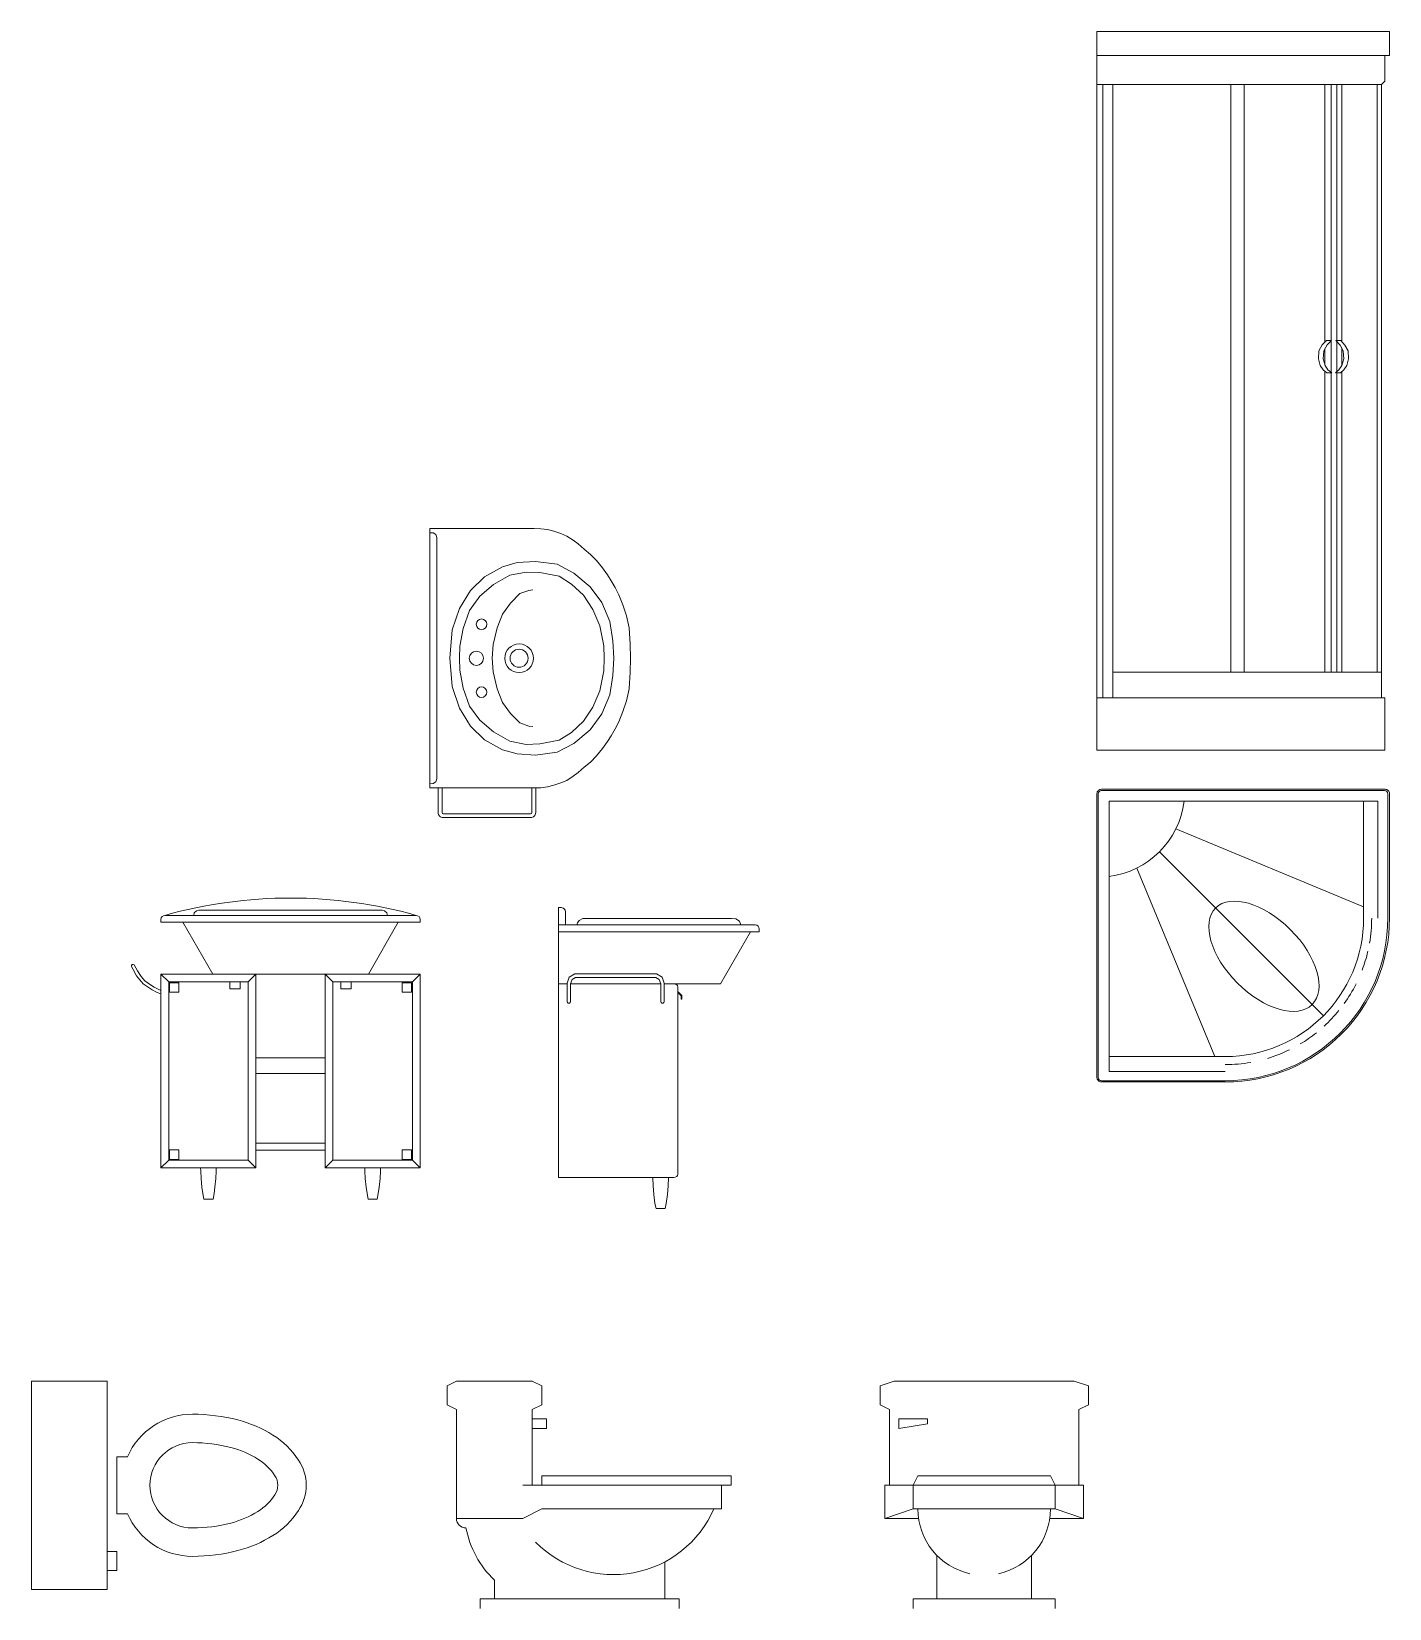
# Model space of a CAD drawing. Header units: millimetres. Extents: x 8 to 333, y 5 to 382.
import ezdxf

# ---------------------------------------------------------------- set-up
doc = ezdxf.new("R2010")
doc.units = ezdxf.units.MM
doc.layers.add('A-FURN', color=8, linetype='Continuous', lineweight=18)

msp = doc.modelspace()

# ---------------------------------------------------------------- linework, layer by layer
at = {"layer": 'A-FURN'}
for p, q in [((262.87, 376.52), (331.75, 376.52)), ((330.96, 369.6), (262.87, 369.6)), ((264.27, 369.6), (264.27, 222.86)), ((266.65, 222.86), (266.65, 369.6)), ((294.9, 229.02), (294.9, 369.6)), ((298.12, 229.02), (298.12, 369.6)), ((317.43, 307.93), (317.43, 369.6)), ((318.9, 308.3), (318.9, 369.6)), ((320.3, 308.3), (320.3, 369.6)), ((321.48, 308), (321.48, 369.6)), ((329.96, 229.02), (329.96, 369.6)), ((315.99, 305.83), (315.85, 303.96)), ((316.76, 307.27), (315.99, 305.83)), ((317.81, 308.3), (316.76, 307.27)), ((317.16, 305.83), (317.01, 303.96)), ((317.93, 307.27), (317.16, 305.83)), ((317.43, 302.39), (317.43, 306.35)), ((317.81, 308.3), (318.98, 308.3)), ((318.98, 308.3), (317.93, 307.27)), ((318.9, 300.69), (318.9, 308.22)), ((320.02, 308.3), (321.05, 307.24)), ((320.02, 308.3), (321.19, 308.3)), ((320.3, 300.86), (320.3, 308.01)), ((321.05, 307.24), (321.78, 305.85)), ((321.19, 308.3), (322.22, 307.24)), ((321.48, 302.3), (321.48, 306.42)), ((321.78, 305.85), (321.93, 303.94)), ((322.22, 307.24), (322.95, 305.85)), ((322.95, 305.85), (323.1, 303.94)), ((315.85, 303.96), (316.28, 302.33)), ((316.28, 302.33), (316.97, 301.34)), ((317.01, 303.96), (317.45, 302.33)), ((317.45, 302.33), (318.14, 301.34)), ((321.49, 302.31), (320.76, 301.31)), ((321.93, 303.94), (321.49, 302.31)), ((322.65, 302.31), (321.93, 301.31)), ((323.1, 303.94), (322.65, 302.31)), ((316.97, 301.34), (317.89, 300.56)), ((317.43, 229.02), (317.43, 300.94)), ((317.89, 300.56), (319.05, 300.56)), ((318.14, 301.34), (319.05, 300.56)), ((318.9, 229.02), (318.9, 300.56)), ((320.76, 301.31), (319.99, 300.56)), ((319.99, 300.56), (321.16, 300.56)), ((320.3, 229.02), (320.3, 300.56)), ((321.93, 301.31), (321.16, 300.56)), ((321.48, 229.02), (321.48, 300.88)), ((103.23, 263.35), (103.23, 263.35)), ((104.01, 262.31), (103.23, 262.34)), ((104.66, 261.92), (104.01, 262.31)), ((104.89, 261.18), (104.66, 261.92)), ((104.89, 232.32), (104.89, 261.18)), ((120.61, 254.19), (116.33, 251.8)), ((124.13, 255.2), (120.61, 254.19)), ((122.37, 252.18), (126.27, 252.94)), ((128.53, 255.49), (124.13, 255.2)), ((126.27, 252.94), (129.53, 252.81)), ((133.68, 254.82), (128.53, 255.49)), ((129.53, 252.81), (134.18, 251.93)), ((137.7, 252.68), (133.68, 254.82)), ((116.33, 251.8), (112.94, 248.53)), ((115.2, 247.15), (118.47, 249.92)), ((118.47, 249.92), (122.37, 252.18)), ((134.18, 251.93), (137.08, 250.04)), ((137.08, 250.04), (139.97, 247.4)), ((141.6, 249.41), (137.7, 252.68)), ((144.37, 245.64), (141.6, 249.41)), ((112.94, 248.53), (110.3, 244.25)), ((112.69, 243.75), (115.2, 247.15)), ((120.61, 242.87), (122.49, 245.51)), ((122.49, 245.51), (124.76, 247.78)), ((124.76, 247.78), (126.89, 248.53)), ((126.89, 248.53), (127.9, 248.66)), ((139.97, 247.4), (142.23, 244)), ((146.25, 241.11), (144.37, 245.64)), ((110.3, 244.25), (108.54, 239.09)), ((111.18, 239.47), (112.69, 243.75)), ((119.35, 239.6), (120.61, 242.87)), ((142.23, 244), (143.86, 240.1)), ((108.54, 239.09), (108.03, 232.32)), ((110.43, 235.19), (111.18, 239.47)), ((118.35, 235.57), (119.35, 239.6)), ((143.86, 240.1), (144.87, 235.32)), ((147.01, 236.45), (146.25, 241.11)), ((110.34, 232.32), (110.43, 235.19)), ((118.16, 232.32), (118.35, 235.57)), ((144.87, 235.32), (144.94, 232.32)), ((147.26, 232.32), (147.01, 236.45)), ((104.89, 232.32), (104.89, 203.46)), ((108.03, 232.32), (108.54, 225.54)), ((110.34, 232.32), (110.43, 229.44)), ((118.16, 232.32), (118.35, 229.07)), ((144.87, 229.32), (144.94, 232.32)), ((147.01, 228.18), (147.26, 232.32)), ((110.43, 229.44), (111.18, 225.16)), ((118.35, 229.07), (119.35, 225.04)), ((143.86, 224.54), (144.87, 229.32)), ((146.25, 223.53), (147.01, 228.18)), ((266.65, 229.02), (330.96, 229.02)), ((108.54, 225.54), (110.3, 220.38)), ((111.18, 225.16), (112.69, 220.89)), ((119.35, 225.04), (120.61, 221.77)), ((142.23, 220.63), (143.86, 224.54)), ((144.37, 219), (146.25, 223.53)), ((330.96, 222.86), (262.87, 222.86)), ((110.3, 220.38), (112.94, 216.1)), ((112.69, 220.89), (115.2, 217.49)), ((120.61, 221.77), (122.49, 219.12)), ((122.49, 219.12), (124.76, 216.86)), ((139.97, 217.24), (142.23, 220.63)), ((141.6, 215.22), (144.37, 219)), ((112.94, 216.1), (116.33, 212.83)), ((115.2, 217.49), (118.47, 214.72)), ((124.76, 216.86), (126.89, 216.1)), ((126.89, 216.1), (127.9, 215.98)), ((137.08, 214.59), (139.97, 217.24)), ((137.7, 211.95), (141.6, 215.22)), ((116.33, 212.83), (120.61, 210.44)), ((118.47, 214.72), (122.37, 212.45)), ((122.37, 212.45), (126.27, 211.7)), ((126.27, 211.7), (129.53, 211.83)), ((129.53, 211.83), (134.18, 212.71)), ((133.68, 209.81), (137.7, 211.95)), ((134.18, 212.71), (137.08, 214.59)), ((120.61, 210.44), (124.13, 209.43)), ((124.13, 209.43), (128.53, 209.14)), ((128.53, 209.14), (133.68, 209.81)), ((104.01, 202.32), (103.23, 202.3)), ((104.66, 202.72), (104.01, 202.32)), ((104.89, 203.46), (104.66, 202.72)), ((105.21, 201.28), (106.15, 201.28)), ((106.15, 201.28), (106.15, 195.4)), ((126.75, 201.28), (106.15, 201.28)), ((126.75, 201.28), (127.7, 201.3)), ((127.61, 201.3), (127.61, 195.4)), ((128.55, 201.31), (127.7, 201.3)), ((331.7, 200.69), (263.92, 200.69)), ((263.15, 199.92), (263.15, 132.02)), ((326.68, 170.14), (326.68, 198.09)), ((332.47, 170.14), (332.47, 199.92)), ((127.34, 195.13), (106.42, 195.13)), ((281.73, 191.47), (326.68, 172.86)), ((277.82, 186.02), (317.05, 146.8)), ((272.37, 182.11), (291.04, 137.04)), ((44.96, 170.81), (39.79, 170.81)), ((44.96, 170.81), (69.87, 170.81)), ((46.84, 171.38), (46.7, 170.81)), ((46.85, 171.44), (46.84, 171.38)), ((47.35, 171.92), (46.85, 171.44)), ((47.96, 172.05), (47.35, 171.92)), ((49.06, 172.05), (47.96, 172.05)), ((69.87, 172.05), (49.06, 172.05)), ((90.69, 172.05), (69.87, 172.05)), ((94.78, 170.81), (69.87, 170.81)), ((91.79, 172.05), (90.69, 172.05)), ((92.4, 171.92), (91.79, 172.05)), ((92.89, 171.44), (92.4, 171.92)), ((92.9, 171.38), (92.89, 171.44)), ((93.05, 170.81), (92.9, 171.38)), ((99.96, 170.81), (94.78, 170.81)), ((44.08, 169.16), (69.87, 169.16)), ((95.67, 169.16), (69.87, 169.16)), ((135.68, 168.52), (134.02, 168.52)), ((179.96, 166.86), (134.02, 166.86)), ((138.41, 168.52), (177.64, 168.52)), ((40.71, 154.87), (38.84, 156.75)), ((40.71, 112.26), (40.71, 154.87)), ((40.71, 154.87), (50.22, 154.87)), ((40.89, 152.42), (40.89, 154.7)), ((40.89, 154.7), (43.17, 154.7)), ((43.17, 154.7), (43.17, 152.42)), ((59.72, 154.87), (50.22, 154.87)), ((88.5, 156.75), (51.25, 156.75)), ((55.38, 153.22), (55.38, 154.87)), ((57.86, 154.87), (57.86, 153.22)), ((59.72, 154.87), (61.59, 156.75)), ((59.72, 112.26), (59.72, 154.87)), ((61.59, 156.75), (61.59, 114.64)), ((80.03, 154.87), (78.15, 156.75)), ((78.15, 156.75), (78.15, 114.64)), ((80.03, 112.26), (80.03, 154.87)), ((80.03, 154.87), (89.53, 154.87)), ((81.88, 154.87), (81.88, 153.22)), ((84.36, 153.22), (84.36, 154.87)), ((99.03, 154.87), (89.53, 154.87)), ((96.58, 154.7), (96.58, 152.42)), ((98.86, 154.7), (96.58, 154.7)), ((98.86, 152.42), (98.86, 154.7)), ((99.03, 154.87), (100.9, 156.75)), ((99.03, 112.26), (99.03, 154.87)), ((136.04, 154.59), (136.56, 156.02)), ((136.56, 156.02), (137.91, 156.8)), ((136.88, 154.44), (137.24, 155.43)), ((137.24, 155.43), (138.1, 155.97)), ((137.91, 156.8), (147.68, 156.8)), ((138.1, 155.97), (147.68, 155.97)), ((157.46, 156.8), (147.68, 156.8)), ((157.26, 155.97), (147.68, 155.97)), ((158.12, 155.43), (157.26, 155.97)), ((158.8, 156.02), (157.46, 156.8)), ((158.49, 154.44), (158.12, 155.43)), ((159.33, 154.59), (158.8, 156.02)), ((38.84, 152.87), (38.84, 152.05)), ((43.17, 152.42), (40.89, 152.42)), ((57.86, 153.22), (55.38, 153.22)), ((81.88, 153.22), (84.36, 153.22)), ((96.58, 152.42), (98.86, 152.42)), ((136.04, 154.45), (134.02, 154.45)), ((136.04, 150.22), (136.04, 154.59)), ((136.88, 150.22), (136.88, 154.44)), ((158.48, 154.45), (136.89, 154.45)), ((158.49, 150.22), (158.49, 154.44)), ((159.33, 150.22), (159.33, 154.59)), ((161.59, 154.45), (159.33, 154.45)), ((162.58, 152.41), (162.58, 152.24)), ((136.04, 150.22), (136.12, 149.98)), ((136.12, 149.98), (136.33, 149.81)), ((136.61, 149.81), (136.33, 149.81)), ((136.61, 149.81), (136.81, 149.96)), ((136.81, 149.96), (136.88, 150.22)), ((158.56, 149.96), (158.49, 150.22)), ((158.76, 149.81), (158.56, 149.96)), ((158.76, 149.81), (159.04, 149.81)), ((159.25, 149.98), (159.04, 149.81)), ((159.33, 150.22), (159.25, 149.98)), ((61.59, 136.7), (78.15, 136.7)), ((265.75, 137.04), (293.58, 137.04)), ((61.59, 132.96), (78.15, 132.96)), ((263.92, 131.25), (293.58, 131.25)), ((43.17, 114.72), (40.89, 114.72)), ((40.89, 114.72), (40.89, 112.44)), ((43.17, 112.44), (43.17, 114.72)), ((61.59, 116.33), (78.15, 116.33)), ((96.58, 112.44), (96.58, 114.72)), ((96.58, 114.72), (98.86, 114.72)), ((98.86, 114.72), (98.86, 112.44)), ((40.71, 112.26), (38.84, 110.39)), ((50.22, 112.26), (40.71, 112.26)), ((40.89, 112.44), (43.17, 112.44)), ((48.34, 110.39), (50.22, 110.39)), ((50.22, 112.26), (59.72, 112.26)), ((52.1, 110.39), (50.22, 110.39)), ((59.72, 112.26), (61.59, 110.39)), ((80.03, 112.26), (78.15, 110.39)), ((89.53, 112.26), (80.03, 112.26)), ((87.65, 110.39), (89.53, 110.39)), ((89.53, 112.26), (99.03, 112.26)), ((91.41, 110.39), (89.53, 110.39)), ((98.86, 112.44), (96.58, 112.44)), ((99.03, 112.26), (100.9, 110.39)), ((156.58, 108.1), (160.3, 108.1)), ((7.89, 59.41), (26.02, 59.41)), ((7.89, 9.54), (7.89, 59.41)), ((26.02, 59.41), (26.02, 9.54)), ((107.32, 58.27), (109.59, 59.41)), ((107.32, 58.27), (107.32, 53.74)), ((109.59, 59.41), (127.72, 59.41)), ((127.72, 59.41), (129.99, 58.27)), ((129.99, 53.74), (129.99, 58.27)), ((210.95, 58.27), (214.35, 59.41)), ((210.95, 58.27), (210.95, 53.74)), ((214.35, 59.41), (257.41, 59.41)), ((257.41, 59.41), (260.81, 58.27)), ((260.81, 53.74), (260.81, 58.27)), ((109.59, 52.61), (107.32, 53.74)), ((129.99, 53.74), (127.72, 52.61)), ((210.95, 53.74), (213.21, 52.61)), ((258.55, 52.61), (260.81, 53.74)), ((109.59, 52.61), (109.59, 26.54)), ((127.72, 34.47), (127.72, 52.61)), ((127.72, 50.34), (131.12, 50.34)), ((131.12, 50.34), (131.12, 48.07)), ((213.21, 34.47), (213.21, 52.61)), ((215.48, 48.07), (215.48, 50.34)), ((215.48, 50.34), (222.28, 50.34)), ((222.28, 49.21), (215.48, 48.07)), ((222.28, 50.34), (222.28, 49.21)), ((258.55, 52.61), (258.55, 34.47)), ((131.12, 48.07), (127.72, 48.07)), ((28.29, 41.27), (30.84, 41.27)), ((28.29, 41.27), (28.29, 27.67)), ((125.45, 34.47), (175.32, 34.47)), ((129.99, 36.74), (175.32, 36.74)), ((129.99, 34.47), (129.99, 36.74)), ((173.05, 34.47), (173.05, 28.81)), ((175.32, 36.74), (175.32, 34.47)), ((212.08, 34.47), (212.08, 26.54)), ((259.68, 34.47), (212.08, 34.47)), ((218.88, 34.47), (220.01, 36.74)), ((218.88, 34.47), (218.88, 28.81)), ((220.01, 36.74), (251.75, 36.74)), ((251.75, 36.74), (252.88, 34.47)), ((252.88, 28.81), (252.88, 34.47)), ((259.68, 34.47), (259.68, 26.54)), ((28.29, 27.67), (30.84, 27.67)), ((125.45, 26.54), (109.59, 26.54)), ((129.99, 28.81), (125.45, 26.54)), ((173.05, 28.81), (129.99, 28.81)), ((212.08, 26.54), (218.88, 28.81)), ((220.18, 26.54), (212.08, 26.54)), ((218.88, 28.81), (252.88, 28.81)), ((259.68, 26.54), (251.58, 26.54)), ((259.68, 26.54), (252.88, 28.81)), ((28.29, 18.61), (26.02, 18.61)), ((28.29, 14.07), (28.29, 18.61)), ((159.45, 16.01), (159.45, 7.27)), ((224.55, 9.54), (224.55, 17.7)), ((247.21, 9.54), (247.21, 17.7)), ((26.02, 14.07), (28.29, 14.07)), ((118.65, 7.27), (118.65, 11.81)), ((26.02, 9.54), (7.89, 9.54)), ((224.55, 9.54), (224.55, 7.27)), ((247.21, 9.54), (247.21, 7.27)), ((115.25, 5.01), (115.25, 7.27)), ((115.25, 7.27), (162.85, 7.27)), ((162.85, 7.27), (162.85, 5.01)), ((218.88, 7.27), (218.88, 5.01)), ((218.88, 7.27), (252.88, 7.27)), ((252.88, 7.27), (252.88, 5.01))]:
    msp.add_line(p, q, dxfattribs=at)
for points in [[(331.75, 376.52), (331.75, 370.39), (330.96, 369.6), (330.96, 222.86), (331.75, 222.86), (331.75, 210.35), (262.87, 210.35), (262.87, 382.24), (297.87, 382.24), (332.87, 382.24), (332.87, 376.52)], [(138.52, 169.01), (138.41, 168.52), (135.68, 168.52), (135.68, 171.62), (135.61, 172.02), (135.42, 172.33), (135.13, 172.55), (134.76, 172.66), (134.02, 172.66), (134.02, 108.1), (156.58, 108.1), (156.64, 106.14), (156.82, 104.07), (157.09, 101.85), (157.34, 100.65), (159.54, 100.65), (159.79, 101.85), (160.06, 104.07), (160.24, 106.14), (160.3, 108.1), (161.59, 108.1), (161.96, 108.15), (162.29, 108.31), (162.5, 108.54), (162.58, 108.81), (162.58, 152.24), (162.66, 152.24), (163.32, 151.58), (163.32, 150.75), (163.49, 150.75), (163.49, 151.66), (162.75, 152.41), (162.58, 152.41), (162.58, 153.73), (162.5, 154.01), (162.3, 154.23), (161.96, 154.39), (161.59, 154.45), (172.79, 154.45), (179.96, 166.86), (182.03, 166.86), (182.03, 167.52), (181.98, 167.91), (181.77, 168.23), (181.43, 168.44), (181.08, 168.52), (177.64, 168.52), (177.3, 169.39), (176.48, 169.94), (175.38, 170.05), (139.84, 170.05), (138.96, 169.61)]]:
    msp.add_lwpolyline(points, close=True, dxfattribs=at)
for points in [[(106.42, 194.19), (127.34, 194.19, 0.415237), (128.55, 195.4), (128.55, 201.31), (129.76, 201.33), (131.36, 201.55), (132.92, 201.94), (134.57, 202.5), (135.96, 203.11), (137.48, 204.1), (138.73, 204.97), (140.17, 206.23), (141.64, 207.48), (143.07, 208.95), (144.54, 210.69), (145.76, 212.38), (146.63, 213.76), (147.58, 215.41), (148.45, 217.14), (149.39, 219.55), (150.3, 222.15), (150.91, 225), (151.12, 228.97), (151.23, 232.32), (151.12, 235.67), (150.91, 239.63), (150.3, 242.48), (149.39, 245.09), (148.45, 247.5), (147.58, 249.23), (146.63, 250.87), (145.76, 252.26), (144.54, 253.95), (143.07, 255.68), (141.64, 257.15), (140.17, 258.41), (138.73, 259.67), (137.48, 260.53), (135.96, 261.53), (134.57, 262.14), (132.92, 262.7), (131.36, 263.09), (129.76, 263.3), (128.15, 263.33), (126.75, 263.35), (103.23, 263.35), (103.23, 232.32), (103.23, 201.28), (105.21, 201.28), (105.21, 195.4, 0.415237)], [(293.7, 130.97, 0.414214), (332.87, 170.14), (332.87, 199.92, 0.414214), (331.82, 200.97), (263.92, 200.97, 0.414214), (262.87, 199.92), (262.87, 132.02, 0.414214), (263.92, 130.97)], [(100.91, 169.81), (100.85, 170.2), (100.62, 170.52), (100.29, 170.73), (99.96, 170.81, 0.137649), (39.79, 170.81), (39.46, 170.73), (39.12, 170.52), (38.9, 170.2), (38.84, 169.81), (38.84, 169.16), (44.08, 169.16), (51.25, 156.75), (38.84, 156.75), (38.84, 152.87), (37.25, 153.6), (36.12, 154.39), (35.01, 155.16), (34.1, 156.21), (33.22, 157.51), (32.44, 158.98), (32.24, 159.08), (31.99, 159.04), (31.82, 158.85), (31.81, 158.61), (32.22, 157.82), (33.05, 156.32), (33.79, 155.36), (34.64, 154.45), (36.8, 152.98), (37.93, 152.38), (38.84, 152.05), (38.84, 110.39), (48.34, 110.39), (48.37, 109.65), (48.45, 107.9), (48.66, 105.79), (48.87, 104.3), (49.12, 102.94), (50.22, 102.94), (51.32, 102.94), (51.56, 104.3), (51.77, 105.79), (51.98, 107.9), (52.06, 109.65), (52.1, 110.39), (61.59, 110.39), (61.59, 114.64), (78.15, 114.64), (78.15, 110.39), (87.65, 110.39), (87.68, 109.65), (87.77, 107.9), (87.97, 105.79), (88.18, 104.3), (88.43, 102.94), (89.53, 102.94), (90.63, 102.94), (90.88, 104.3), (91.09, 105.79), (91.29, 107.9), (91.38, 109.65), (91.41, 110.39), (100.9, 110.39), (100.9, 156.75), (88.5, 156.75), (95.67, 169.16), (100.91, 169.16)]]:
    msp.add_lwpolyline(points, format="xyb", close=True, dxfattribs=at)
for points in [[(330.06, 198.09), (265.75, 198.09)], [(265.75, 198.09), (265.75, 133.42)], [(330.06, 170.14), (330.06, 198.09)], [(265.75, 133.42), (293.58, 133.42)]]:
    msp.add_lwpolyline(points, dxfattribs=at)
for points in [[(328.61, 170.14, -0.042916), (328.09, 164.16, -0.414214)], [(327.7, 162.21, -0.03366), (326.33, 157.71, -0.414214)], [(324.88, 154.41, -0.039413), (322.02, 149.69, -0.414214)], [(320.77, 148.05, -0.036741), (317.24, 144.31, -0.414214)], [(315.39, 142.73, -0.033847), (311.5, 140.04, -0.414214)], [(308.97, 138.67, -0.040563), (303.69, 136.6, -0.414214)], [(299.68, 135.64, -0.043761), (293.58, 135.11, -0.414214)], [(46.42, 17.47, 0.063415), (57.29, 18.86, 0.076468), (65.66, 22.45, 0.107136), (71.8, 28.44, 0.147373), (73.62, 34.47, 0.147373), (71.8, 40.51, 0.107136), (65.66, 46.49, 0.076468), (57.29, 50.09, 0.063415), (46.42, 51.47, 0.063415)], [(46.42, 24.27, 0.063415), (55.59, 25.44, 0.076468), (62.05, 28.22, 0.107136), (66.14, 32.19, 0.147373), (66.82, 34.47, 0.147373), (66.14, 36.75, 0.107136), (62.05, 40.73, 0.076468), (55.59, 43.5, 0.063415), (46.42, 44.67, 0.063415)]]:
    msp.add_lwpolyline(points, format="xyb", dxfattribs=at)
for centre, radius in [((115.59, 240.44), 1.27), ((114.36, 232.32), 1.7), ((124.58, 232.32), 3.43), ((124.58, 232.32), 2.16), ((115.59, 224.19), 1.27)]:
    msp.add_circle(centre, radius, dxfattribs=at)
for centre, radius, start, end in [((263.92, 199.92), 0.772, 90, 180), ((331.7, 199.92), 0.772, 0, 90), ((263.18, 200.67), 20.7, 277.1316, 352.8684), ((106.42, 195.4), 0.271, 180, 270), ((127.34, 195.4), 0.271, 270, 0), ((293.58, 170.14), 33.1, 270, 0), ((293.58, 170.14), 38.89, 270, 0), ((263.92, 132.02), 0.772, 180, 270), ((46.42, 34.47), 17, 90, 156.4218), ((46.42, 34.47), 10.2, 90, 270), ((46.42, 34.47), 17, 203.5782, 270), ((111.85, 26.54), 2.27, 180, 270), ((147.16, 39.32), 26.22, 224.7161, 336.359), ((235.88, 28.81), 15.87, 180, 257.6264), ((235.88, 28.81), 15.87, 282.3736, 0), ((134.94, 28.78), 23.52, 191.0393, 226.1816)]:
    msp.add_arc(centre, radius, start, end, dxfattribs=at)
at = {"layer": 'A-FURN', "extrusion": (0, 0, -1)}
msp.add_ellipse((302.82, 161.02), major_axis=(-11.55, 11.55), ratio=0.551307, dxfattribs=at)

doc.saveas('drawing.dxf')
